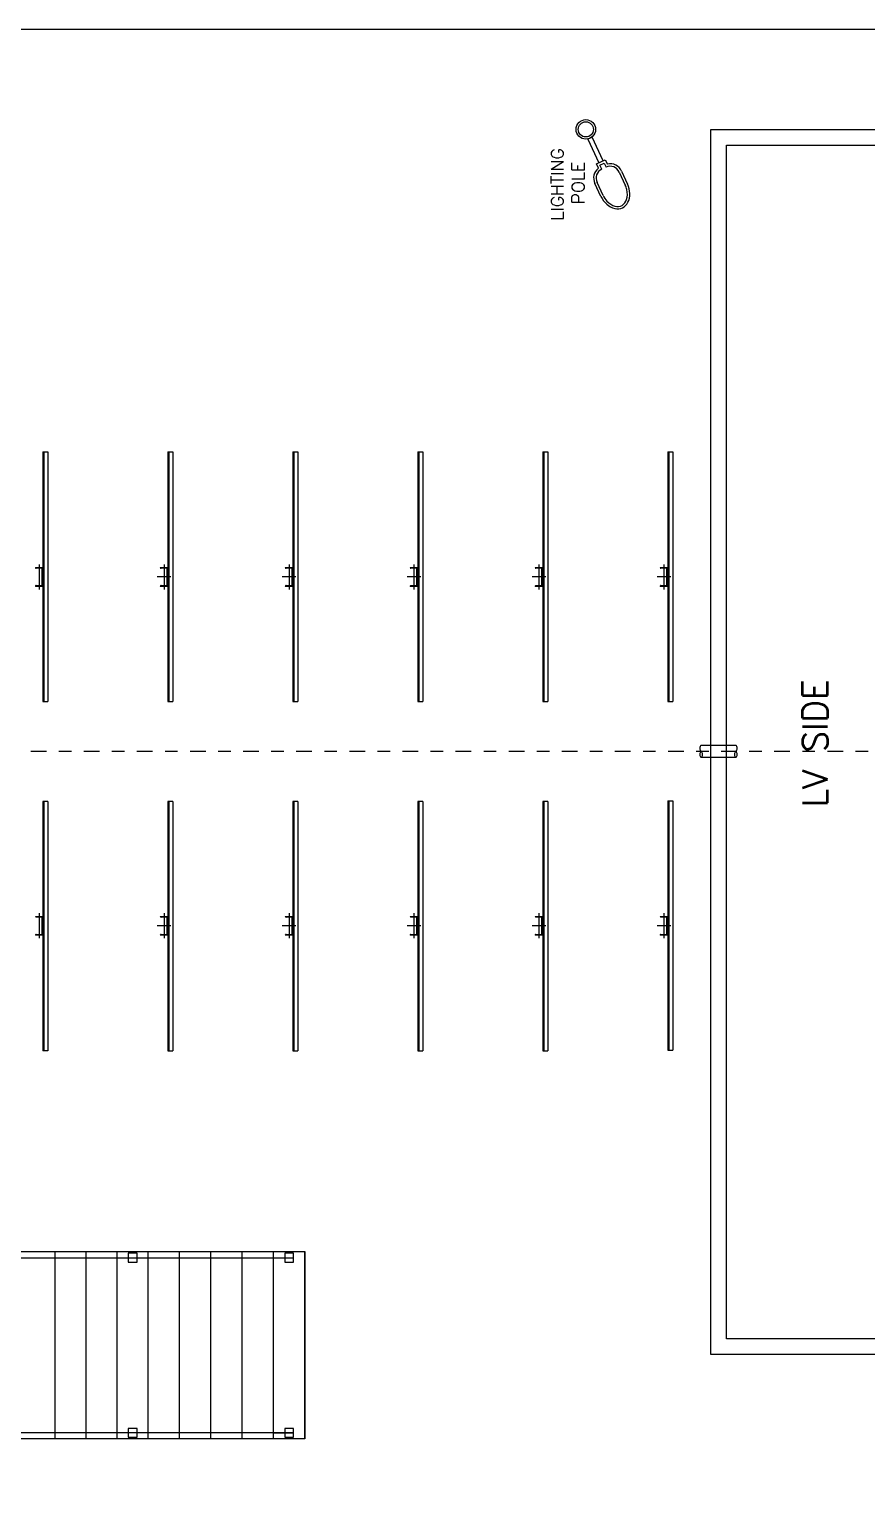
# Model space of a CAD drawing. Header units: metres. Extents: x 532250 to 532639, y 2673852 to 2674172.
# Drawn here: x 532441.92 to 532448.62, y 2674039.77 to 2674051.55 of the extents above; entities that cross this region are included whole.
import ezdxf

# ---------------------------------------------------------------- set-up
doc = ezdxf.new("R2010")
doc.units = ezdxf.units.M
doc.header["$MEASUREMENT"] = 0
doc.linetypes.add('CENTER', pattern=[2, 1.25, -0.25, 0.25, -0.25])
doc.linetypes.add('PHANTOM', pattern=[63.5, 31.75, -6.35, 6.35, -6.35, 6.35, -6.35])
doc.layers.add('IDT', color=7, linetype='Continuous')
doc.styles.add('RomanS', font='romans.shx')
doc.linetypes.add('FOUNDATION LAYOUT$0$FENCELINE1', pattern='A,6.35,-2.54,[133,ltypeshp.shx,S=2.54,R=0,X=-2.54,Y=0],-2.54,25.4', length=36.83)

# ---------------------------------------------------------------- blocks, each defined once
blk = doc.blocks.new('IDT')
at = {"layer": 'IDT', "color": 8}
for p, q in [((22.802, 15.985), (22.802, 17.485)), ((22.802, 17.485), (25.552, 17.485)), ((22.802, 17.485), (22.802, 15.985)), ((22.892, 17.47), (22.892, 17.4)), ((22.962, 17.47), (22.892, 17.47)), ((23.048, 17.435), (22.892, 17.435)), ((22.962, 17.4), (22.962, 17.47)), ((23.052, 17.485), (23.052, 15.985)), ((23.304, 17.485), (23.304, 15.985)), ((23.554, 17.485), (23.554, 15.985)), ((23.804, 17.485), (23.804, 15.985)), ((24.054, 17.485), (24.054, 15.985)), ((24.144, 17.47), (24.144, 17.4)), ((24.214, 17.47), (24.144, 17.47)), ((24.214, 17.4), (24.214, 17.47)), ((24.304, 17.485), (24.304, 15.985)), ((24.554, 15.985), (24.554, 17.485)), ((24.803, 15.985), (24.803, 17.485)), ((22.892, 17.4), (22.962, 17.4)), ((24.144, 17.4), (24.214, 17.4)), ((22.892, 16.07), (22.892, 16)), ((22.962, 16.07), (22.892, 16.07)), ((22.962, 16), (22.962, 16.07)), ((24.144, 16.07), (24.144, 16)), ((24.214, 16.07), (24.144, 16.07)), ((24.214, 16), (24.214, 16.07)), ((25.552, 15.985), (22.802, 15.985)), ((22.892, 16), (22.962, 16)), ((24.144, 16), (24.214, 16)), ((20.898, 14.38), (20.858, 14.38))]:
    blk.add_line(p, q, dxfattribs=at)
at = {"layer": 'IDT', "color": 8, "linetype": 'PHANTOM', "ltscale": 0.25}
for p, q in [((22.892, 17.435), (25.633, 17.435)), ((25.633, 16.035), (22.892, 16.035))]:
    blk.add_line(p, q, dxfattribs=at)
at = {"layer": 'IDT', "color": 0}
for p, q in [((12.603, 16.81), (19.553, 16.81)), ((19.553, 16.81), (19.553, 7.01)), ((12.728, 16.685), (19.428, 16.685)), ((19.428, 16.685), (19.428, 7.135)), ((19.353, 12.035), (19.63, 12.035)), ((19.63, 11.935), (19.353, 11.935)), ((19.428, 7.135), (12.728, 7.135)), ((19.553, 7.01), (12.603, 7.01))]:
    blk.add_line(p, q, dxfattribs=at)
at = {"layer": 'IDT', "color": 253}
for p, q in [((19.858, 12.38), (19.858, 14.375)), ((19.898, 14.375), (19.858, 14.375)), ((19.898, 12.38), (19.898, 14.375)), ((20.858, 12.385), (20.858, 14.38)), ((20.898, 12.385), (20.898, 14.38)), ((21.858, 12.385), (21.858, 14.38)), ((21.898, 14.38), (21.858, 14.38)), ((21.898, 12.385), (21.898, 14.38)), ((22.858, 12.385), (22.858, 14.38)), ((22.898, 14.38), (22.858, 14.38)), ((22.898, 12.385), (22.898, 14.38)), ((23.858, 12.385), (23.858, 14.38)), ((23.898, 14.38), (23.858, 14.38)), ((23.898, 12.385), (23.898, 14.38)), ((24.857, 12.385), (24.857, 14.38)), ((24.857, 14.38), (24.897, 14.38)), ((24.897, 12.385), (24.897, 14.38)), ((19.898, 13.305), (19.898, 13.455)), ((19.898, 13.455), (19.958, 13.455)), ((19.904, 13.443), (19.904, 13.317)), ((20.898, 13.305), (20.898, 13.455)), ((20.898, 13.455), (20.958, 13.455)), ((20.904, 13.443), (20.904, 13.317)), ((21.898, 13.305), (21.898, 13.455)), ((21.898, 13.455), (21.958, 13.455)), ((21.904, 13.443), (21.904, 13.317)), ((22.898, 13.305), (22.898, 13.455)), ((22.898, 13.455), (22.958, 13.455)), ((22.904, 13.443), (22.904, 13.317)), ((23.898, 13.305), (23.898, 13.455)), ((23.898, 13.455), (23.958, 13.455)), ((23.904, 13.443), (23.904, 13.317)), ((24.897, 13.305), (24.897, 13.455)), ((24.897, 13.455), (24.957, 13.455)), ((24.903, 13.443), (24.903, 13.317)), ((19.91, 13.311), (19.952, 13.311)), ((20.91, 13.311), (20.952, 13.311)), ((21.91, 13.311), (21.952, 13.311)), ((22.91, 13.311), (22.952, 13.311)), ((23.91, 13.311), (23.952, 13.311)), ((24.909, 13.311), (24.951, 13.311)), ((19.958, 13.305), (19.898, 13.305)), ((19.958, 13.305), (19.958, 13.305)), ((20.958, 13.305), (20.898, 13.305)), ((20.958, 13.305), (20.958, 13.305)), ((21.958, 13.305), (21.898, 13.305)), ((21.958, 13.305), (21.958, 13.305)), ((22.958, 13.305), (22.898, 13.305)), ((22.958, 13.305), (22.958, 13.305)), ((23.958, 13.305), (23.898, 13.305)), ((23.958, 13.305), (23.958, 13.305)), ((24.957, 13.305), (24.897, 13.305)), ((24.957, 13.305), (24.957, 13.305)), ((19.898, 12.38), (19.858, 12.38)), ((20.858, 12.385), (20.898, 12.385)), ((21.858, 12.385), (21.898, 12.385)), ((22.858, 12.385), (22.898, 12.385)), ((23.858, 12.385), (23.898, 12.385)), ((24.857, 12.385), (24.897, 12.385)), ((19.858, 9.59), (19.858, 11.585)), ((19.898, 11.585), (19.858, 11.585)), ((19.898, 9.59), (19.898, 11.585)), ((20.858, 9.59), (20.858, 11.585)), ((20.898, 11.585), (20.858, 11.585)), ((20.898, 9.59), (20.898, 11.585)), ((21.858, 9.59), (21.858, 11.585)), ((21.898, 11.585), (21.858, 11.585)), ((21.898, 9.59), (21.898, 11.585)), ((22.858, 9.59), (22.858, 11.585)), ((22.898, 11.585), (22.858, 11.585)), ((22.898, 9.59), (22.898, 11.585)), ((23.858, 9.59), (23.858, 11.585)), ((23.898, 11.585), (23.858, 11.585)), ((23.898, 9.59), (23.898, 11.585)), ((24.858, 9.59), (24.858, 11.585)), ((24.898, 11.585), (24.858, 11.585)), ((24.898, 9.59), (24.898, 11.585)), ((19.898, 10.515), (19.898, 10.665)), ((19.898, 10.665), (19.958, 10.665)), ((19.904, 10.653), (19.904, 10.527)), ((20.898, 10.515), (20.898, 10.665)), ((20.898, 10.665), (20.958, 10.665)), ((20.904, 10.653), (20.904, 10.527)), ((21.898, 10.515), (21.898, 10.665)), ((21.898, 10.665), (21.958, 10.665)), ((21.904, 10.653), (21.904, 10.527)), ((22.898, 10.515), (22.898, 10.665)), ((22.898, 10.665), (22.958, 10.665)), ((22.904, 10.653), (22.904, 10.527)), ((23.898, 10.515), (23.898, 10.665)), ((23.898, 10.665), (23.958, 10.665)), ((23.904, 10.653), (23.904, 10.527)), ((24.898, 10.515), (24.898, 10.665)), ((24.898, 10.665), (24.958, 10.665)), ((24.904, 10.653), (24.904, 10.527)), ((19.958, 10.515), (19.898, 10.515)), ((19.91, 10.521), (19.952, 10.521)), ((19.958, 10.515), (19.958, 10.515)), ((20.958, 10.515), (20.898, 10.515)), ((20.91, 10.521), (20.952, 10.521)), ((20.958, 10.515), (20.958, 10.515)), ((21.958, 10.515), (21.898, 10.515)), ((21.91, 10.521), (21.952, 10.521)), ((21.958, 10.515), (21.958, 10.515)), ((22.958, 10.515), (22.898, 10.515)), ((22.91, 10.521), (22.952, 10.521)), ((22.958, 10.515), (22.958, 10.515)), ((23.958, 10.515), (23.898, 10.515)), ((23.91, 10.521), (23.952, 10.521)), ((23.958, 10.515), (23.958, 10.515)), ((24.958, 10.515), (24.898, 10.515)), ((24.91, 10.521), (24.952, 10.521)), ((24.958, 10.515), (24.958, 10.515)), ((19.898, 9.59), (19.858, 9.59)), ((20.898, 9.59), (20.858, 9.59)), ((21.898, 9.59), (21.858, 9.59)), ((22.898, 9.59), (22.858, 9.59)), ((23.898, 9.59), (23.858, 9.59)), ((24.898, 9.59), (24.858, 9.59))]:
    blk.add_line(p, q, dxfattribs=at)
at = {"layer": 'IDT', "color": 253, "linetype": 'Continuous', "ltscale": 0.3}
for p, q in [((19.89, 12.38), (19.89, 14.375)), ((20.89, 12.385), (20.89, 14.38)), ((21.89, 12.385), (21.89, 14.38)), ((22.89, 12.385), (22.89, 14.38)), ((23.89, 12.385), (23.89, 14.38)), ((24.889, 12.385), (24.889, 14.38)), ((19.89, 9.59), (19.89, 11.585)), ((20.89, 9.59), (20.89, 11.585)), ((21.89, 9.59), (21.89, 11.585)), ((22.89, 9.59), (22.89, 11.585)), ((23.89, 9.59), (23.89, 11.585)), ((24.89, 9.59), (24.89, 11.585))]:
    blk.add_line(p, q, dxfattribs=at)
at = {"layer": 'IDT', "color": 253, "linetype": 'ByBlock', "ltscale": 0.5}
for p, q in [((19.952, 13.449), (19.91, 13.449)), ((19.958, 13.455), (19.958, 13.455)), ((20.952, 13.449), (20.91, 13.449)), ((20.958, 13.455), (20.958, 13.455)), ((21.952, 13.449), (21.91, 13.449)), ((21.958, 13.455), (21.958, 13.455)), ((22.952, 13.449), (22.91, 13.449)), ((22.958, 13.455), (22.958, 13.455)), ((23.952, 13.449), (23.91, 13.449)), ((23.958, 13.455), (23.958, 13.455)), ((24.951, 13.449), (24.909, 13.449)), ((24.957, 13.455), (24.957, 13.455)), ((19.952, 10.659), (19.91, 10.659)), ((19.958, 10.665), (19.958, 10.665)), ((20.952, 10.659), (20.91, 10.659)), ((20.958, 10.665), (20.958, 10.665)), ((21.952, 10.659), (21.91, 10.659)), ((21.958, 10.665), (21.958, 10.665)), ((22.952, 10.659), (22.91, 10.659)), ((22.958, 10.665), (22.958, 10.665)), ((23.952, 10.659), (23.91, 10.659)), ((23.958, 10.665), (23.958, 10.665)), ((24.952, 10.659), (24.91, 10.659)), ((24.958, 10.665), (24.958, 10.665))]:
    blk.add_line(p, q, dxfattribs=at)
at = {"layer": 'IDT', "color": 253, "ltscale": 0.5}
for p, q in [((19.928, 13.28), (19.928, 13.48)), ((20.928, 13.28), (20.928, 13.48)), ((21.928, 13.28), (21.928, 13.48)), ((22.928, 13.28), (22.928, 13.48)), ((23.928, 13.28), (23.928, 13.48)), ((24.927, 13.28), (24.927, 13.48)), ((19.873, 13.38), (19.983, 13.38)), ((20.873, 13.38), (20.983, 13.38)), ((21.873, 13.38), (21.983, 13.38)), ((22.873, 13.38), (22.983, 13.38)), ((23.873, 13.38), (23.983, 13.38)), ((19.928, 10.49), (19.928, 10.69)), ((20.928, 10.49), (20.928, 10.69)), ((21.928, 10.49), (21.928, 10.69)), ((22.928, 10.49), (22.928, 10.69)), ((23.928, 10.49), (23.928, 10.69)), ((24.928, 10.49), (24.928, 10.69)), ((19.873, 10.59), (19.983, 10.59)), ((20.873, 10.59), (20.983, 10.59)), ((21.873, 10.59), (21.983, 10.59)), ((22.873, 10.59), (22.983, 10.59)), ((23.873, 10.59), (23.983, 10.59))]:
    blk.add_line(p, q, dxfattribs=at)
at = {"layer": 'IDT', "color": 8, "linetype": 'CENTER', "ltscale": 0.1}
blk.add_line((12.545, 11.985), (27.164, 11.985), dxfattribs=at)
at = {"layer": 'IDT', "color": 10}
for p, q in [((20.414, 7.538), (20.463, 7.434)), ((20.432, 7.546), (20.48, 7.442)), ((20.268, 7.343), (20.22, 7.447)), ((20.286, 7.351), (20.238, 7.455)), ((20.406, 7.279), (20.39, 7.312)), ((20.426, 7.329), (20.441, 7.295)), ((20.451, 7.321), (20.467, 7.286)), ((20.397, 7.253), (20.38, 7.288)), ((20.467, 7.286), (20.397, 7.253)), ((20.441, 7.295), (20.406, 7.279)), ((20.414, 7.261), (20.502, 7.073)), ((20.537, 7.089), (20.45, 7.277)), ((20.502, 7.073), (20.537, 7.089))]:
    blk.add_line(p, q, dxfattribs=at)
at = {"layer": 'IDT', "color": 7, "linetype": 'FOUNDATION LAYOUT$0$FENCELINE1', "ltscale": 0.01}
blk.add_lwpolyline([(19.911, 22.485), (11.801, 22.485), (11.801, 6.21), (19.731, 6.21), (25.552, 6.21), (25.552, 9.06)], dxfattribs=at)
at = {"layer": 'IDT', "color": 10}
for radius in [0.078, 0.0605]:
    blk.add_circle((20.553, 7.01), radius, dxfattribs=at)
at = {"layer": 'IDT', "color": 253}
for centre, start, end in [((19.91, 13.443), 90, 180), ((20.91, 13.443), 90, 180), ((21.91, 13.443), 90, 180), ((22.91, 13.443), 90, 180), ((23.91, 13.443), 90, 180), ((24.909, 13.443), 90, 180), ((19.91, 13.317), 180, 270), ((19.952, 13.305), 0, 90), ((20.91, 13.317), 180, 270), ((20.952, 13.305), 0, 90), ((21.91, 13.317), 180, 270), ((21.952, 13.305), 0, 90), ((22.91, 13.317), 180, 270), ((22.952, 13.305), 0, 90), ((23.91, 13.317), 180, 270), ((23.952, 13.305), 0, 90), ((24.909, 13.317), 180, 270), ((24.951, 13.305), 0, 90), ((19.91, 10.653), 90, 180), ((20.91, 10.653), 90, 180), ((21.91, 10.653), 90, 180), ((22.91, 10.653), 90, 180), ((23.91, 10.653), 90, 180), ((24.91, 10.653), 90, 180), ((19.91, 10.527), 180, 270), ((19.952, 10.515), 0, 90), ((20.91, 10.527), 180, 270), ((20.952, 10.515), 0, 90), ((21.91, 10.527), 180, 270), ((21.952, 10.515), 0, 90), ((22.91, 10.527), 180, 270), ((22.952, 10.515), 0, 90), ((23.91, 10.527), 180, 270), ((23.952, 10.515), 0, 90), ((24.91, 10.527), 180, 270), ((24.952, 10.515), 0, 90)]:
    blk.add_arc(centre, 0.006, start, end, dxfattribs=at)
at = {"layer": 'IDT', "color": 253, "linetype": 'ByBlock', "ltscale": 0.5}
for centre in [(19.952, 13.455), (20.952, 13.455), (21.952, 13.455), (22.952, 13.455), (23.952, 13.455), (24.951, 13.455), (19.952, 10.665), (20.952, 10.665), (21.952, 10.665), (22.952, 10.665), (23.952, 10.665), (24.952, 10.665)]:
    blk.add_arc(centre, 0.006, 270, 0, dxfattribs=at)
at = {"layer": 'IDT', "color": 0}
for centre, start, end in [((19.375, 12.01), 131.4628, 228.5372), ((19.33, 12.01), 311.4628, 48.5372), ((19.652, 12.01), 131.4628, 228.5372), ((19.608, 12.01), 311.4628, 48.5372), ((19.375, 11.96), 131.4628, 228.5372), ((19.608, 11.96), 311.4628, 48.5372)]:
    blk.add_arc(centre, 0.0334, start, end, dxfattribs=at)
at = {"layer": 'IDT', "color": 10}
for centre, radius, start, end in [((20.394, 7.399), 0.0772, 294.399, 26.7226), ((20.394, 7.399), 0.0967, 306.1412, 26.5392), ((20.357, 7.382), 0.0967, 203.4608, 283.8588), ((20.357, 7.382), 0.0772, 203.2774, 295.601)]:
    blk.add_arc(centre, radius, start, end, dxfattribs=at)
blk.add_ellipse((20.326, 7.496), major_axis=(-0.066, 0.141), ratio=0.75, start_param=4.712389, end_param=7.853982, dxfattribs=at)
blk.add_open_spline([(20.414, 7.538), (20.406, 7.554), (20.396, 7.57), (20.366, 7.604), (20.343, 7.618), (20.3, 7.629), (20.28, 7.627), (20.247, 7.608), (20.234, 7.592), (20.219, 7.547), (20.219, 7.519), (20.228, 7.479), (20.232, 7.467), (20.238, 7.455)], degree=3, knots=[4.712389, 4.712389, 4.712389, 4.712389, 5.103187, 5.103187, 5.723551, 5.723551, 6.343915, 6.343915, 6.964278, 6.964278, 7.584642, 7.584642, 7.853982, 7.853982, 7.853982, 7.853982], dxfattribs=at)
at = {"layer": 'IDT', "color": 7, "ltscale": 0.1, "style": 'RomanS'}
blk.add_text('LV SIDE', height=0.2, rotation=270, dxfattribs=at).set_placement((18.618, 12.43))
at = {"layer": 'IDT', "color": 7, "style": 'RomanS'}
for s, p in [('LIGHTING', (20.731, 7.739)), ('POLE', (20.564, 7.608))]:
    blk.add_text(s, height=0.1, rotation=270, dxfattribs=at).set_placement(p)

msp = doc.modelspace()

# ---------------------------------------------------------------- block references
at = {"layer": 'IDT', "color": 8, "rotation": 180}
msp.add_blockref('IDT', (532466.927, 2674057.759), dxfattribs=at)

doc.saveas('drawing.dxf')
